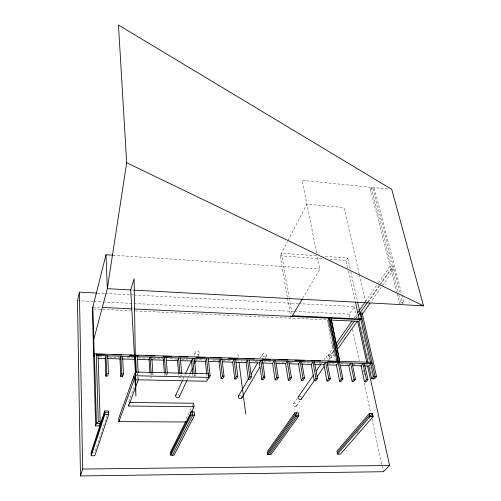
<?xml version="1.0" encoding="UTF-8"?>
<svg xmlns="http://www.w3.org/2000/svg" width="501" height="501" viewBox="0 0 501 501"><rect width="100%" height="100%" fill="white"/><g stroke="black" fill="none" stroke-linecap="round" stroke-linejoin="round"><path stroke-width="0.38" stroke-dasharray="2.5 1.88" d="M107.082 415.448L94.689 452.459L93.267 452.472M128.676 401.696L134.594 385.613M137.017 379.032L137.825 376.84M182.921 379.495L185.176 374.535M193.868 355.416L195.478 351.877M187.155 379.946L188.138 377.829M188.464 377.128L189.773 374.303M197.945 356.662L199.248 353.838A2.129 1.791 23.7 0 0 197.175 351.007A2.129 1.791 23.7 0 0 195.672 353.725A2.129 1.791 23.7 0 0 199.248 353.838M186.065 418.56L193.674 403.267M287.349 297.406L280.147 255.842L287.568 241.495M287.925 240.806L306.875 204.17L343.905 207.571L359.186 273.79M260.363 358.109L262.706 354.044M265.211 357.952L266.382 355.954M302.642 298.377L319.964 269.012L317.346 256.042M397.024 293.285L370.302 188.771L371.178 187.299L398.614 294.206M399.998 292.716L373.258 189.065L374.134 187.599L401.796 294.394M347.807 268.073L346.116 260.514L347.681 257.996L322.763 256.205M349.898 317.177L349.235 314.121L354.389 306.574L298.922 303.662M293.542 403.706L297.106 398.571M323.746 360.2L326.852 355.729M334.386 353.681L331.681 357.52L328.925 357.432L328.412 354.833L333.303 347.807M354.201 317.784L356.869 313.952M365.21 301.971L378.098 283.453M378.543 282.815L390.104 266.206L393.216 266.426L380.716 284.249M328.925 357.432L333.829 350.424M356.58 317.941L357.47 316.663M367.628 302.159L390.824 269.031L393.943 269.244L370.934 301.871M331.681 357.52L331.167 354.921L333.848 351.101M368.216 302.078L380.272 284.887M296.341 406.129L299.936 401.019M328.6 360.257L329.946 358.347A2.029 1.609 35.4 0 0 328.581 355.359A2.029 1.609 35.4 0 0 326.671 357.407A2.029 1.609 35.4 0 0 329.946 358.347M398.809 294.964L400.756 302.548L399.735 303.9L397.218 294.043M401.99 295.152L403.95 302.723L402.929 304.069L400.975 296.498M357 433.271L358.528 431.511M136.523 374.134L138.295 374.178M165.762 374.817L167.497 374.854M180.147 375.149L181.863 375.193M194.382 375.481L196.079 375.525M150.206 377.078L151.953 377.115M179.001 377.723L180.711 377.76M99.179 356.762L103.081 356.875M109.318 357.063L119.457 357.357M127.26 357.589L133.498 357.77M138.176 357.908L145.196 358.115M152.999 358.34L163.138 358.641M170.158 358.848L177.179 359.054M181.857 359.186L187.318 359.349M195.121 359.58L204.477 359.85M213.057 360.106L218.517 360.263M223.195 360.401L230.216 360.607M236.459 360.789L245.834 361.064M255.216 361.34L259.123 361.453M263.814 361.59L271.636 361.822M277.109 361.985L284.925 362.21M289.616 362.348L292.741 362.442M302.905 362.743L311.509 362.993M319.325 363.219L323.233 363.338M327.923 363.475L334.18 363.657M341.143 363.864L348.965 364.089M352.873 364.208L355.222 364.277M365.386 364.571L368.511 364.665M328.412 354.833L331.167 354.921M93.931 309.004L130.673 310.714M135.364 310.933L327.76 319.907M92.848 307.007L101.44 307.414M77.48 300.706L93.098 301.477M93.881 301.514L102.473 301.94M103.25 301.978L293.793 311.384M294.569 311.422L349.235 314.121M97.363 293.085L104.396 293.454M105.179 293.498L130.179 294.807M130.955 294.851L133.297 294.97M134.08 295.014L298.139 303.625M400.756 302.548L403.95 302.723M131.475 289.991L133.041 290.079M113.007 255.216L319.964 269.012M316.532 255.76L281.493 253.243L289.209 297.437M280.147 255.842L323.608 258.917M329.821 259.355L346.116 260.514M370.302 188.771L373.258 189.065M387.912 188.99L302.065 180.316L316.732 252.992M359.367 274.554L365.686 301.959M347.681 257.996L350.575 270.878M350.744 271.636L357.388 301.182M361.647 327.497L363.519 335.852M363.688 336.609L364.196 338.889M364.365 339.647L366.4 348.759M367.421 353.318L368.78 359.392M370.446 366.845L371.917 373.439M372.08 374.172L372.575 376.37M348.477 271.097L355.228 301.339M354.389 306.574L356.931 318.041M363.363 369.7L363.864 371.986M364.027 372.75L364.528 375.036M352.547 329.42L359.342 360.789M364.152 382.971L370.615 412.811M371.942 418.93L383.378 471.717M328.061 321.417L329.727 329.727M329.877 330.485L330.328 332.752M332.445 343.329L332.902 345.596M333.052 346.348L334.712 354.658M327.159 319.882L335.182 360.081M289.346 298.201L292.008 313.438M287.48 298.176L290.949 318.191M237.919 354.151L238.42 357.958M206.775 374.491L206.938 376.038M206.487 378.374L206.637 379.814M194.476 374.197L194.707 376.527M192.791 374.159L193.017 376.489M178.675 373.99L178.807 375.487M166.113 373.696L166.288 375.944M164.391 373.652L164.566 375.9M152.874 373.007L152.98 374.516L151.227 374.479L151.12 372.963M151.69 373.351L151.797 374.861M149.949 373.308L150.056 374.817M138.138 376.846L138.27 379.063M137.117 373.007L137.249 375.274M300.068 396.272A1.879 1.559 36.5 0 1 301.251 397.086M239.929 395.233A1.916 1.641 31 0 1 241.626 396.116M177.924 394.293A1.96 1.722 22.8 0 1 179.158 395.126M295.628 406.536L295.183 406.58A1.854 1.547 36.7 0 1 293.235 405.015A1.854 1.547 36.7 0 1 294.394 403.274A1.854 1.547 36.7 0 1 296.548 404.539L296.673 404.971A1.854 1.547 36.7 0 1 295.628 406.536M262.718 355.409A2.073 1.703 30.6 0 0 266.125 356.317A2.073 1.703 30.6 0 0 264.785 353.274A2.073 1.703 30.6 0 0 262.718 355.409"/><path stroke-width="0.75" d="M133.817 290.117L423.52 305.848L391.738 189.378L118.468 25.05L126.69 162.756L107.32 288.682L93.768 339.421M96.58 293.041L79.396 292.139L77.48 300.706L80.473 475.95L383.378 471.717L389.615 465.517L367.602 366.181M113.007 255.216L105.98 254.746L92.366 308.929L95.635 425.925L99.398 425.938L100.213 423.445L98.096 355.541M93.7 356.599L94.445 353.881L371.861 362.298M107.377 357.182L107.784 355.829L108.454 373.477L107.627 376.126L105.824 376.088L105.191 358.484L105.993 355.779L106.644 373.439L105.824 376.088M129.183 402.441L193.674 403.267L194.006 406.762L186.372 421.986L118.931 421.598L135.589 375.75L130.692 289.947L134.105 278.775L135.903 396.185L134.863 377.754M95.635 425.925L96.43 423.426L94.445 353.881M80.473 475.95L82.69 469.036L79.396 292.139M104.715 410.964L91.138 452.478L91.22 455.76L94.777 455.735L108.698 414.477L108.567 411.002L104.715 410.964L104.841 414.446L91.22 455.76M91.176 454.119L104.778 412.705L108.636 412.736M120.779 376.42L121.668 373.79L120.835 356.217L119.964 358.904L120.779 376.42L122.563 376.464L123.459 373.827L122.607 356.274M134.581 359.33L135.514 356.656L136.435 372.612M194.006 406.762L128.588 406.004L138.314 379.802M175.832 395.076L182.596 380.203M185.495 373.827L191.614 360.376M179.314 396.886L186.829 380.654M190.098 373.596L192.384 368.655M194.676 363.72L195.985 360.895M185.758 421.51L170.503 452.046L170.747 455.227L174.104 455.202L194.551 415.191L194.225 411.828L191.213 411.797M118.931 421.598L118.781 418.084L135.376 372.03L208.328 373.79L208.723 377.41L206.794 381.255L134.149 379.714L133.942 376.013M170.628 453.63L190.768 413.475M208.861 378.393L210.138 375.85L208.272 358.822M170.747 455.227L190.925 415.16L190.612 411.791M172.425 455.215L192.741 415.179L192.422 411.809M221.06 378.662L222.388 376.138L220.39 359.186L219.087 361.76L221.06 378.662L222.713 378.7L224.047 376.176L222.031 359.23M234.787 378.969L232.658 362.148L234.017 359.586L236.171 376.458L234.787 378.969L236.422 379.007L237.818 376.495L235.645 359.637M238.451 396.066L248.621 378.443M250.97 374.379L257.62 362.856M248.371 379.276L249.811 376.777L247.507 359.994L246.091 362.536L248.371 379.276L249.993 379.307L251.439 376.815L249.116 360.037M241.845 397.832L259.762 367.258M291.989 316.432L302.247 299.041M261.81 379.576L263.313 377.09L260.858 360.388L259.393 362.918L261.81 379.576L263.42 379.608L264.923 377.128L262.455 360.438M275.118 379.871L276.671 377.403L274.078 360.783L272.557 363.3L275.118 379.871L276.702 379.908L278.262 377.441L275.65 360.826M327.61 361.183L336.973 361.465L328.287 318.154L328.737 317.459M288.288 380.165L289.891 377.71L287.154 361.171L285.583 363.67L288.288 380.165L289.854 380.203L291.469 377.748L288.714 361.215M328.556 318.699L329.439 317.346L330.892 317.415L339.697 361.459L330.892 317.415M301.32 380.459L302.973 378.017L300.105 361.559L298.477 364.045L301.32 380.459L302.873 380.491L304.539 378.055L301.652 361.603M298.439 396.648L313.532 374.911M316.2 371.072L320.64 364.678M335.971 343.974L351.978 320.978M357.758 312.674L364.766 302.61M336.503 346.604L354.345 321.122M367.628 302.159L358.359 315.392L358.948 315.417M359.837 314.152L360.726 312.881L362.142 312.956L376.527 376.52L374.598 378.888L371.661 378.819L368.824 366.068L370.715 363.657L373.583 376.445L371.661 378.819M301.283 399.103L315.931 378.318L312.925 361.941L311.246 364.409L314.221 380.747L315.762 380.779L317.471 378.355L314.453 361.985M316.958 376.815L324.122 366.626M337.098 349.842L357.401 321.06M361.91 314.659L370.032 303.149M368.003 362.386L358.879 321.36L360.664 318.836L362.085 318.905M294.901 412.799L267.421 451.514L267.86 454.576L270.972 454.557L298.778 416.062L298.233 412.83L294.901 412.799L295.433 416.037L267.86 454.576M267.64 453.042L295.164 414.415M269.419 454.564L297.106 416.049L296.567 412.811M326.99 381.029L328.75 378.618L325.612 362.317L323.89 364.772L326.99 381.029L328.518 381.067L330.278 378.656L327.128 362.361M339.634 381.311L341.438 378.913L338.175 362.693L336.403 365.135L339.634 381.311L341.143 381.349L342.953 378.95L339.672 362.737M352.153 381.593L354.007 379.207L350.612 363.062L348.796 365.492L352.153 381.593L353.643 381.624L355.503 379.244L352.097 363.106M364.546 381.868L366.444 379.495L362.924 363.425L361.064 365.843L364.546 381.868L366.024 381.906L367.928 379.533L364.396 363.469M373.132 378.856L375.055 376.483L360.726 312.881M369.312 413.513L336.954 451.125L337.517 454.113L340.467 454.094L373.139 416.682L372.456 413.544L369.312 413.513L369.988 416.657L337.517 454.113M337.236 452.616L369.65 415.085M369.4 417.064L372.456 413.544M371.266 416.87L372.794 415.11M100.156 421.736L98.271 421.723L96.43 423.426L100.213 423.445M82.69 469.036L389.615 465.517M104.841 414.446L108.698 414.477M190.925 415.16L194.551 415.191M295.433 416.037L298.778 416.062M369.988 416.657L373.139 416.682M106.644 373.439L108.454 373.477M121.668 373.79L123.459 373.827M210.138 375.85L208.46 375.813L206.612 358.772L205.366 361.365L206.694 373.721M222.388 376.138L224.047 376.176M236.171 376.458L237.818 376.495M249.811 376.777L251.439 376.815M263.313 377.09L264.923 377.128M276.671 377.403L278.262 377.441M289.891 377.71L291.469 377.748M302.973 378.017L304.539 378.055M315.931 378.318L317.471 378.355M328.75 378.618L330.278 378.656M341.438 378.913L342.953 378.95M354.007 379.207L355.503 379.244M366.444 379.495L367.928 379.533M135.589 375.75L208.723 377.41M373.583 376.445L376.527 376.52M98.115 358.278L105.154 358.478M107.502 358.547L120.797 358.929M122.363 358.973L134.882 359.336M137.224 359.405L149.743 359.762M151.308 359.806L163.821 360.169M166.169 360.238L177.905 360.576M180.247 360.639L191.983 360.977M194.332 361.046L205.278 361.359M208.41 361.453L219.363 361.766M222.488 361.86L232.658 362.148M235.627 362.236L246.029 362.536M249.16 362.624L260.107 362.937M262.455 363.006L272.625 363.3M275.75 363.388L285.921 363.682M289.046 363.77L299.216 364.064M301.564 364.133L311.728 364.427M314.86 364.515L324.241 364.784M327.372 364.872L336.76 365.148M339.885 365.235L349.272 365.505M352.403 365.592L361.785 365.868M364.133 365.93L368.824 366.068M96.555 354.194L105.141 354.451M112.944 354.689L121.53 354.946M129.339 355.184L138.702 355.466M145.728 355.679L155.097 355.96M162.9 356.198L171.492 356.462M179.295 356.693L187.881 356.956M195.691 357.188L205.053 357.476M212.08 357.689L221.448 357.971M228.475 358.184L237.837 358.465M244.864 358.678L254.232 358.96M262.036 359.198L270.628 359.455M278.431 359.693L287.799 359.975M294.826 360.188L304.188 360.469M311.215 360.682L320.584 360.97M96.298 355.491L372.174 363.701M330.773 320.051L358.879 321.36M292.402 315.724L329.345 317.484L338.2 361.409L329.439 317.346M330.804 317.553L361.396 319.012L357.557 301.94M102.223 307.445L131.895 308.854M134.237 308.967L328.287 318.154M331.111 318.285L360.081 319.657M130.692 289.947L107.32 288.682L105.98 254.746M126.69 162.756L423.52 305.848M360.664 318.836L370.402 362.254M355.397 302.09L359.198 319.143M357.608 321.097L366.751 362.355M238.99 362.329L245.753 413.97M194.369 358.409L195.922 373.965M194.15 373.151L192.691 358.359L191.507 360.964L192.716 373.383M180.322 357.99L181.731 373.696M180.016 373.652L178.625 357.939L177.498 360.563L178.613 373.245M166.125 357.57L167.378 373.351M165.649 373.314L164.409 357.52L163.345 360.156L164.334 372.901M151.772 357.144L152.818 372.249M151.07 372.212L150.043 357.088L149.041 359.743L149.899 372.556M137.268 356.712L138.207 372.656M128.513 404.576L128.588 406.004M122.488 374.942L122.563 376.464M96.248 353.938L98.271 421.723M92.848 307.007L94.201 354.764M301.615 397.932A1.879 1.559 36.5 0 1 300.562 399.516L300.112 399.56A1.879 1.559 36.5 0 1 298.151 398.038A1.879 1.559 36.5 0 1 299.16 396.241M241.983 396.98A1.916 1.641 31 0 1 240.687 398.652A1.916 1.641 31 0 1 238.501 397.512A1.916 1.641 31 0 1 239.04 395.452M179.496 396.009A1.96 1.722 22.8 0 1 176.972 397.594A1.96 1.722 22.8 0 1 176.108 394.719"/></g></svg>
